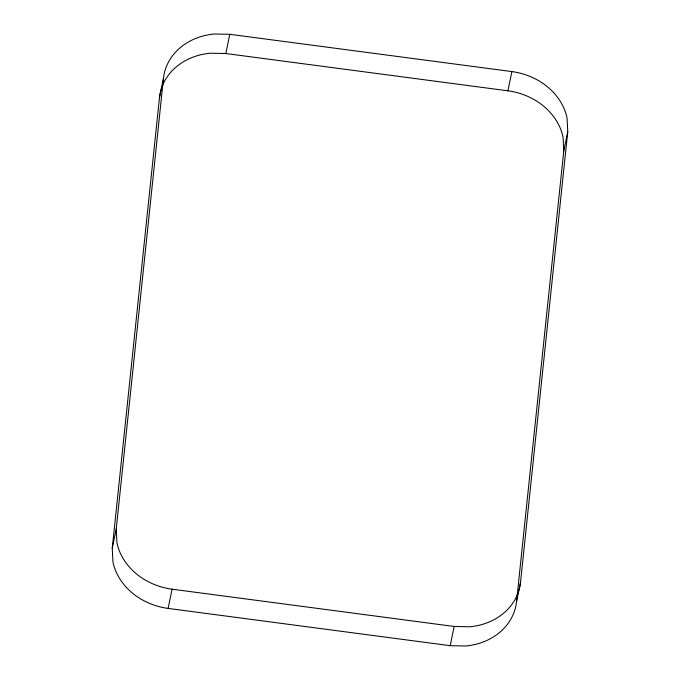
<?xml version="1.0" encoding="UTF-8"?>
<svg xmlns="http://www.w3.org/2000/svg" width="680" height="680" viewBox="0 0 680 680"><rect width="100%" height="100%" fill="white"/><g stroke="black" fill="none" stroke-linecap="round" stroke-linejoin="round"><path stroke-width="1.02" d="M520.54 582.225L516.562 601.443A61.914 52.564 11.7 0 1 465.86 646L450.194 645.694L168.105 608.413A61.914 52.564 11.7 0 1 112.914 561.774L112.251 548.284L159.46 97.775L163.438 78.557A61.914 52.564 11.7 0 1 214.141 34L229.806 34.306L511.896 71.587A61.914 52.564 11.7 0 1 567.086 118.227L567.749 131.716L520.54 582.225A61.914 52.564 11.7 0 1 518.874 590.52M112.251 548.284L116.229 529.057L163.438 78.557M516.562 601.443L563.771 150.943L567.749 131.716M159.46 97.775A61.914 52.564 11.7 0 1 210.162 53.218L225.828 53.533L229.806 34.306M168.105 608.413L172.082 589.186A61.914 52.564 11.7 0 1 116.892 542.555L116.229 529.057M563.771 150.943L563.108 137.445A61.914 52.564 11.7 0 0 507.917 90.814L511.896 71.587M450.194 645.694L454.172 626.467L469.837 626.781A61.914 52.564 11.7 0 0 518.211 592.543M225.828 53.533L507.917 90.814M172.082 589.186L454.172 626.467"/></g></svg>
